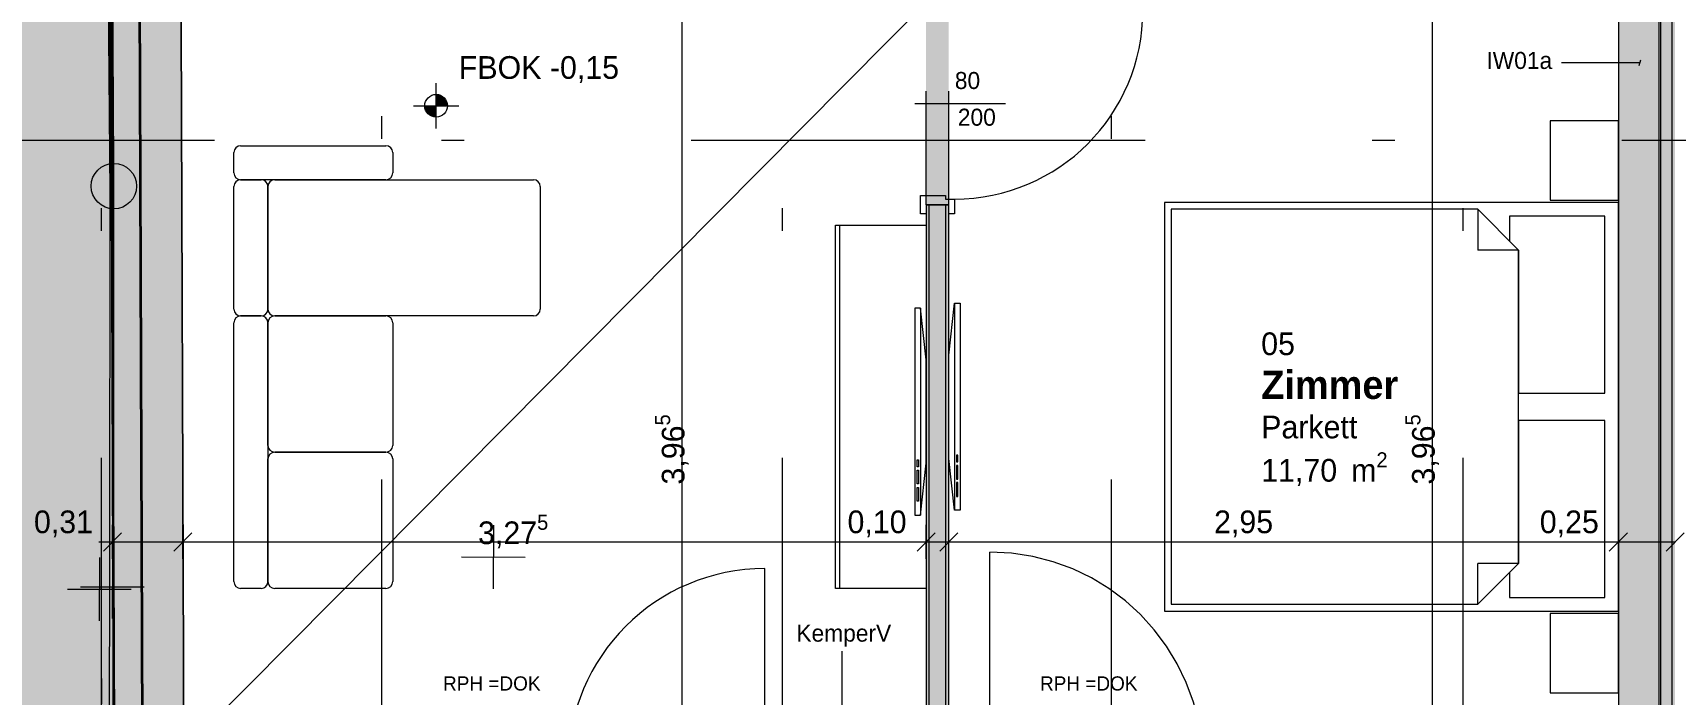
# Model space of a CAD drawing. Header units: metres. Extents: x -3.9 to 83, y -38 to 6.2.
# Drawn here: x -0.3 to 6.93, y -14.44 to -11.53 of the extents above; entities that cross this region are included whole.
import ezdxf

# ---------------------------------------------------------------- set-up
doc = ezdxf.new("R2010")
doc.units = ezdxf.units.M
doc.header["$MEASUREMENT"] = 0
for name, pattern in [('Achse', [0.004, 0.002, -0.001, 0, -0.001]), ('Schnittlinie', [0.006, 0.003, -0.0015, 0, -0.0015]), ('Strichlinie eng', [0.002, 0.0015, -0.0005]), ('Untersicht', [0.001, 0.0005, -0.0005])]:
    doc.linetypes.add(name, pattern=pattern)
for name, color, linetype in [('0._EG PP_2_000 Achsraster', 7, 'Continuous'), ('0._EG PP_2_110 Wand Aussen', 7, 'Continuous'), ('0._EG PP_2_120 Wand Innen tragend', 7, 'Continuous'), ('0._EG PP_2_130 Wand Innen', 7, 'Continuous'), ('0._EG PP_2_210 Decke', 7, 'Continuous'), ('0._EG PP_2_220 Bodenaufbau', 7, 'Continuous'), ('0._EG PP_2_510 Möblierung', 7, 'Continuous'), ('0._EG PP_2_725 Nachbarbebauung', 7, 'Continuous'), ('0._EG PP_2_810 Raum', 7, 'Continuous'), ('0._EG PP_2_851 Marker Schnitt', 7, 'Continuous'), ('0._EG PP_2_915 Allgemein Beschriftung.x', 7, 'Continuous'), ('0._EG PP_2_950 Polierplan Bemaßung', 7, 'Continuous'), ('0._EG PP_2_Bauwerke_Gebäude - Haus Signatur.verm', 7, 'Continuous'), ('0._EG PP_2_Bauwerke_Gebäude - Haus.verm', 7, 'Continuous'), ('0._EG PP_2_Gelände_Geländepunkt.verm', 7, 'Continuous'), ('0._EG PP_2_Kataster Grenzen_Grundstücksgrenze.verm', 7, 'Continuous'), ('0._EG PP_2_Neubau_840 Baulinien', 7, 'Continuous')]:
    doc.layers.add(name, color=color, linetype=linetype)
doc.styles.add('ERSTELLTER_STIL_10', font='')
doc.styles.add('ERSTELLTER_STIL_2', font='')
doc.styles.get('ERSTELLTER_STIL_10').set_extended_font_data('Eurostile', bold=True)
doc.styles.get('ERSTELLTER_STIL_2').set_extended_font_data('Eurostile')
doc.linetypes.add('Grenze Grundstück', pattern='A,0,[1,415_260415_PP_VA_1_3 0 EG1.Shx,S=0.00031746,R=0,X=0,Y=0],-0.04,0', length=0.04)

msp = doc.modelspace()

# ---------------------------------------------------------------- hatches: boundary and pattern name
at = {"layer": '0._EG PP_2_110 Wand Aussen', "linetype": 'Continuous', "lineweight": 13, "true_color": 0xff6400}
msp.add_hatch(color=30, dxfattribs=at).paths.add_polyline_path([(0.0069, -0.53), (0.0602, -15.0639), (0.1797, -14.9168), (0.1269, -0.5295)])
at = {"layer": '0._EG PP_2_110 Wand Aussen', "linetype": 'Continuous', "lineweight": 0, "true_color": 0x373737}
msp.add_hatch(color=250, dxfattribs=at).paths.add_polyline_path([(0.1845, -14.87), (0.1319, -0.5295), (0.1269, -0.5295), (0.1795, -14.87)])
at = {"layer": '0._EG PP_2_110 Wand Aussen', "linetype": 'Continuous', "lineweight": 13, "true_color": 0x3f7f02}
msp.add_hatch(color=76, dxfattribs=at).paths.add_polyline_path([(0.3639, -14.69), (0.3119, -0.5289), (0.1319, -0.5295), (0.1839, -14.69)])
at = {"layer": '0._EG PP_2_120 Wand Innen tragend', "linetype": 'Continuous', "lineweight": 13, "true_color": 0xfb02fe}
msp.add_hatch(color=6, dxfattribs=at).paths.add_polyline_path([(6.9225, -10.4875), (6.9225, -14.69), (6.935, -14.69), (6.935, -10.4875)])
at = {"layer": '0._EG PP_2_120 Wand Innen tragend', "linetype": 'Continuous', "lineweight": 13, "true_color": 0xffaa00}
msp.add_hatch(color=40, dxfattribs=at).paths.add_polyline_path([(6.8725, -10.5375), (6.8725, -14.69), (6.9225, -14.69), (6.9225, -10.5375)])
at = {"layer": '0._EG PP_2_120 Wand Innen tragend', "linetype": 'Continuous', "lineweight": 13, "true_color": 0x3f7f02}
msp.add_hatch(color=76, dxfattribs=at).paths.add_polyline_path([(6.685, -10.725), (6.685, -14.69), (6.865, -14.69), (6.865, -10.725)])
at = {"layer": '0._EG PP_2_130 Wand Innen', "linetype": 'Continuous', "lineweight": 0, "true_color": 0xffffff}
msp.add_hatch(color=7, dxfattribs=at).paths.add_polyline_path([(3.635, -11.395), (3.635, -12.285), (3.735, -12.285), (3.735, -11.395)])
at = {"layer": '0._EG PP_2_130 Wand Innen', "linetype": 'Continuous', "lineweight": 13, "true_color": 0xfb02fe}
for points in [[(3.635, -14.69), (3.6475, -14.69), (3.6475, -12.285), (3.635, -12.285)], [(3.7225, -14.69), (3.735, -14.69), (3.735, -12.285), (3.7225, -12.285)]]:
    msp.add_hatch(color=6, dxfattribs=at).paths.add_polyline_path(points)
at = {"layer": '0._EG PP_2_130 Wand Innen', "linetype": 'Continuous', "lineweight": 13, "true_color": 0xffaa00}
msp.add_hatch(color=40, dxfattribs=at).paths.add_polyline_path([(3.6475, -14.69), (3.7225, -14.69), (3.7225, -12.285), (3.6475, -12.285)])
at = {"layer": '0._EG PP_2_725 Nachbarbebauung', "linetype": 'Continuous', "lineweight": 0, "true_color": 0x1f1f1f}
msp.add_hatch(color=250, dxfattribs=at).paths.add_polyline_path([(0.0099, -2.0785), (-3.9335, -2.0676), (-3.9335, -23.1322), (-0.1266, -23.2195), (0.059, -23.2207), (0.0528, -14.1947), (0.0564, -12.2031)])
at = {"layer": '0._EG PP_2_950 Polierplan Bemaßung', "linetype": 'Continuous', "lineweight": 0, "true_color": 0x000000}
for points in [[(1.476, -11.8491), (1.426, -11.8491), (1.4298, -11.8682), (1.4406, -11.8845), (1.4569, -11.8953), (1.476, -11.8991)], [(1.476, -11.8491), (1.526, -11.8491), (1.5222, -11.83), (1.5114, -11.8137), (1.4951, -11.8029), (1.476, -11.7991)]]:
    msp.add_hatch(color=18, dxfattribs=at).paths.add_polyline_path(points)
at = {"layer": '0._EG PP_2_Bauwerke_Gebäude - Haus Signatur.verm', "linetype": 'Continuous', "lineweight": 13}
msp.add_hatch(color=254, dxfattribs=at).paths.add_polyline_path([(-3.466, -2.7985), (-0.3838, -2.8358), (-0.3616, -12.2333), (-0.3762, -24.4167), (0.0238, -24.4171), (0.0384, -12.233), (0.0153, -2.4407), (-3.4611, -2.3985)])

# ---------------------------------------------------------------- linework, layer by layer
at = {"layer": '0._EG PP_2_000 Achsraster', "color": 5, "linetype": 'Achse', "lineweight": 0, "ltscale": 1000}
for p, q in [((0, 3), (0, -36)), ((3, 3), (3, -36)), ((6, 3), (6, -36)), ((-1.5, -12), (21, -12))]:
    msp.add_line(p, q, dxfattribs=at)
at = {"layer": '0._EG PP_2_110 Wand Aussen', "color": 7, "linetype": 'Continuous', "lineweight": 13, "ltscale": 1000}
for p, q in [((0.0069, -0.53), (0.0602, -15.0639)), ((0.1269, -0.5295), (0.1795, -14.87)), ((3.263, -14.2509), (3.263, -14.79))]:
    msp.add_line(p, q, dxfattribs=at)
at = {"layer": '0._EG PP_2_110 Wand Aussen', "color": 7, "linetype": 'Continuous', "lineweight": 18, "ltscale": 1000}
msp.add_line((0.1319, -0.5295), (0.1839, -14.69), dxfattribs=at)
at = {"layer": '0._EG PP_2_110 Wand Aussen', "color": 8, "linetype": 'Strichlinie eng', "lineweight": 0, "ltscale": 1000}
msp.add_line((3.915, -14.755), (3.915, -13.815), dxfattribs=at)
at = {"layer": '0._EG PP_2_110 Wand Aussen', "color": 8, "linetype": 'Continuous', "lineweight": 0, "ltscale": 1000}
msp.add_line((2.925, -14.755), (2.925, -13.8875), dxfattribs=at)
at = {"layer": '0._EG PP_2_110 Wand Aussen', "color": 7, "linetype": 'Continuous', "lineweight": 13, "ltscale": 1000, "flags": 128}
msp.add_lwpolyline([(0.0019, -0.53), (0.0553, -15.07)], dxfattribs=at)
at = {"layer": '0._EG PP_2_110 Wand Aussen', "color": 7, "linetype": 'Continuous', "lineweight": 18, "ltscale": 1000, "flags": 128}
msp.add_lwpolyline([(0.3639, -14.69), (0.3244, -3.915)], dxfattribs=at)
at = {"layer": '0._EG PP_2_110 Wand Aussen', "color": 8, "linetype": 'Strichlinie eng', "lineweight": 0, "ltscale": 1000}
msp.add_arc((3.915, -14.755), 0.94, 0, 90, dxfattribs=at)
at = {"layer": '0._EG PP_2_110 Wand Aussen', "color": 8, "linetype": 'Continuous', "lineweight": 0, "ltscale": 1000}
msp.add_arc((2.925, -14.755), 0.8675, 90, 180, dxfattribs=at)
at = {"layer": '0._EG PP_2_120 Wand Innen tragend', "color": 7, "linetype": 'Continuous', "lineweight": 13, "ltscale": 1000}
for p, q in [((6.8725, -14.69), (6.8725, -10.545)), ((6.9225, -14.69), (6.9225, -10.5375))]:
    msp.add_line(p, q, dxfattribs=at)
at = {"layer": '0._EG PP_2_120 Wand Innen tragend', "color": 7, "linetype": 'Continuous', "lineweight": 18, "ltscale": 1000}
msp.add_line((6.865, -14.69), (6.865, -10.725), dxfattribs=at)
at = {"layer": '0._EG PP_2_120 Wand Innen tragend', "color": 7, "linetype": 'Continuous', "lineweight": 18, "ltscale": 1000, "flags": 128}
msp.add_lwpolyline([(6.685, -10.725), (6.685, -14.69)], dxfattribs=at)
at = {"layer": '0._EG PP_2_130 Wand Innen', "color": 8, "linetype": 'Untersicht', "lineweight": 13, "ltscale": 1000}
for p, q in [((3.635, -12.285), (3.635, -11.395)), ((3.735, -12.285), (3.735, -11.395))]:
    msp.add_line(p, q, dxfattribs=at)
at = {"layer": '0._EG PP_2_130 Wand Innen', "color": 7, "linetype": 'Continuous', "lineweight": 13, "ltscale": 1000}
msp.add_line((3.985, -11.84), (3.585, -11.84), dxfattribs=at)
at = {"layer": '0._EG PP_2_130 Wand Innen', "color": 8, "linetype": 'Continuous', "lineweight": 13, "ltscale": 1000}
for p, q in [((3.61, -12.245), (3.72, -12.245)), ((3.61, -12.325), (3.61, -12.245)), ((3.735, -12.285), (3.635, -12.285)), ((3.635, -12.285), (3.635, -12.325)), ((3.72, -12.245), (3.72, -12.26)), ((3.72, -12.26), (3.76, -12.26)), ((3.735, -12.325), (3.735, -12.285)), ((3.76, -12.26), (3.76, -12.325)), ((3.635, -12.325), (3.61, -12.325)), ((3.76, -12.325), (3.735, -12.325))]:
    msp.add_line(p, q, dxfattribs=at)
at = {"layer": '0._EG PP_2_130 Wand Innen', "color": 7, "linetype": 'Continuous', "lineweight": 18, "ltscale": 1000}
for p, q in [((3.635, -12.285), (3.6475, -12.285)), ((3.635, -12.285), (3.6475, -12.285)), ((3.635, -12.285), (3.6475, -12.285)), ((3.6475, -12.285), (3.6475, -14.69)), ((3.6475, -12.285), (3.7225, -12.285)), ((3.6475, -12.285), (3.7225, -12.285)), ((3.6475, -12.285), (3.7225, -12.285)), ((3.7225, -14.69), (3.7225, -12.285)), ((3.7225, -12.285), (3.735, -12.285)), ((3.7225, -12.285), (3.735, -12.285)), ((3.7225, -12.285), (3.735, -12.285))]:
    msp.add_line(p, q, dxfattribs=at)
at = {"layer": '0._EG PP_2_130 Wand Innen', "color": 7, "linetype": 'Continuous', "lineweight": 18, "ltscale": 1000, "flags": 128}
for points in [[(3.635, -12.285), (3.635, -14.69)], [(3.735, -14.69), (3.735, -12.285)]]:
    msp.add_lwpolyline(points, dxfattribs=at)
at = {"layer": '0._EG PP_2_130 Wand Innen', "color": 7, "linetype": 'Continuous', "lineweight": 13, "ltscale": 1000}
msp.add_arc((3.76, -11.43), 0.83, 270, 0, dxfattribs=at)
at = {"layer": '0._EG PP_2_210 Decke', "color": 7, "linetype": 'Continuous', "lineweight": 13, "ltscale": 1000, "true_color": 0xf4f4f4, "flags": 128}
msp.add_lwpolyline([(0.1444, -3.915), (0.1845, -14.87), (15.32, -14.87), (15.32, -6.225), (10.905, -6.225), (10.905, -6.065), (8.925, -6.065), (8.925, -4.045), (8.745, -4.045), (8.745, -3.915), (5.625, -3.915), (0.8144, -3.915)], close=True, dxfattribs=at)
at = {"layer": '0._EG PP_2_220 Bodenaufbau', "color": 7, "linetype": 'Continuous', "lineweight": 13, "ltscale": 1000, "true_color": 0xf4f4f4, "flags": 128}
msp.add_lwpolyline([(0.3244, -3.915), (0.3639, -14.69), (13.56, -14.69), (13.56, -8.775), (6.835, -8.775), (6.835, -6.225), (6.415, -6.225), (6.415, -3.915)], close=True, dxfattribs=at)
at = {"layer": '0._EG PP_2_510 Möblierung', "color": 8, "linetype": 'Continuous', "lineweight": 13, "ltscale": 1000, "true_color": 0x7e7f7f}
for p, q in [((6.385, -11.915), (6.385, -12.265)), ((6.685, -11.915), (6.385, -11.915)), ((6.685, -12.265), (6.685, -11.915)), ((0.585, -12.145), (0.585, -12.055)), ((0.615, -12.025), (1.255, -12.025)), ((1.285, -12.055), (1.285, -12.145)), ((0.585, -12.745), (0.585, -12.205)), ((0.615, -12.175), (0.705, -12.175)), ((1.255, -12.175), (0.615, -12.175)), ((0.735, -12.745), (0.735, -12.205)), ((0.735, -12.205), (0.735, -12.745)), ((0.765, -12.175), (1.905, -12.175)), ((1.935, -12.205), (1.935, -12.745)), ((4.685, -12.275), (4.685, -14.075)), ((6.685, -12.275), (4.685, -12.275)), ((6.385, -12.265), (6.685, -12.265)), ((6.685, -14.075), (6.685, -12.275)), ((6.065, -12.305), (4.715, -12.305)), ((4.715, -12.305), (4.715, -13.175)), ((6.245, -12.485), (6.065, -12.305)), ((6.065, -12.305), (6.065, -12.485)), ((3.255, -13.975), (3.255, -12.375)), ((6.245, -12.485), (6.065, -12.485)), ((6.245, -13.175), (6.245, -12.485)), ((3.76, -12.7192), (3.76, -13.6308)), ((0.585, -13.945), (0.585, -12.805)), ((0.705, -12.775), (0.615, -12.775)), ((0.615, -12.775), (0.705, -12.775)), ((0.735, -13.345), (0.735, -12.805)), ((0.735, -12.805), (0.735, -13.945)), ((0.765, -12.775), (1.255, -12.775)), ((1.905, -12.775), (0.765, -12.775)), ((1.285, -12.805), (1.285, -13.345)), ((3.61, -12.7402), (3.61, -13.6518)), ((4.715, -13.175), (4.715, -14.045)), ((6.245, -13.865), (6.245, -13.175)), ((1.255, -13.375), (0.765, -13.375)), ((0.765, -13.375), (1.255, -13.375)), ((0.735, -13.945), (0.735, -13.405)), ((1.285, -13.405), (1.285, -13.945)), ((3.595, -13.4391), (3.595, -13.4087)), ((3.595, -13.4087), (3.6013, -13.4087)), ((3.6013, -13.4391), (3.595, -13.4391)), ((3.595, -13.5151), (3.595, -13.4543)), ((3.595, -13.4543), (3.6013, -13.4543)), ((3.6013, -13.4087), (3.6013, -13.4391)), ((3.6013, -13.4543), (3.6013, -13.5151)), ((3.775, -13.3877), (3.7687, -13.3877)), ((3.7687, -13.3877), (3.7687, -13.4181)), ((3.7687, -13.4181), (3.775, -13.4181)), ((3.775, -13.4333), (3.7687, -13.4333)), ((3.7687, -13.4333), (3.7687, -13.4941)), ((3.775, -13.4181), (3.775, -13.3877)), ((3.775, -13.4941), (3.775, -13.4333)), ((3.6013, -13.5151), (3.595, -13.5151)), ((3.595, -13.591), (3.595, -13.5302)), ((3.595, -13.5302), (3.6013, -13.5302)), ((3.6013, -13.5302), (3.6013, -13.591)), ((3.7687, -13.4941), (3.775, -13.4941)), ((3.775, -13.5092), (3.7687, -13.5092)), ((3.7687, -13.5092), (3.7687, -13.57)), ((3.775, -13.57), (3.775, -13.5092)), ((3.6013, -13.591), (3.595, -13.591)), ((3.7687, -13.57), (3.775, -13.57)), ((6.065, -14.045), (6.245, -13.865)), ((6.065, -14.045), (6.065, -13.865)), ((6.245, -13.865), (6.065, -13.865)), ((0.705, -13.975), (0.615, -13.975)), ((1.255, -13.975), (0.765, -13.975)), ((4.685, -14.075), (6.685, -14.075)), ((4.715, -14.045), (6.065, -14.045)), ((6.385, -14.085), (6.385, -14.435)), ((6.685, -14.085), (6.385, -14.085)), ((6.685, -14.435), (6.685, -14.085)), ((6.385, -14.435), (6.685, -14.435))]:
    msp.add_line(p, q, dxfattribs=at)
at = {"layer": '0._EG PP_2_510 Möblierung', "color": 8, "linetype": 'Continuous', "lineweight": 13, "ltscale": 1000, "true_color": 0x7e7f7f, "flags": 128}
for points in [[(6.245, -13.115), (6.625, -13.115), (6.625, -12.335), (6.205, -12.335), (6.205, -12.445), (6.245, -12.485)], [(3.235, -13.975), (3.235, -12.375), (3.635, -12.375), (3.635, -13.975)], [(3.785, -12.7192), (3.785, -13.6308), (3.76, -13.6308), (3.735, -13.4029), (3.735, -12.9471), (3.76, -12.7192)], [(3.585, -12.7402), (3.585, -13.6518), (3.61, -13.6518), (3.635, -13.4239), (3.635, -12.9681), (3.61, -12.7402)], [(6.245, -13.865), (6.205, -13.905), (6.205, -14.015), (6.625, -14.015), (6.625, -13.235), (6.245, -13.235)]]:
    msp.add_lwpolyline(points, close=True, dxfattribs=at)
at = {"layer": '0._EG PP_2_510 Möblierung', "color": 8, "linetype": 'Continuous', "lineweight": 13, "ltscale": 1000, "true_color": 0x7e7f7f}
for centre, start, end in [((0.615, -12.055), 90, 180), ((1.255, -12.055), 0, 90), ((0.615, -12.145), 180, 270), ((1.255, -12.145), 270, 0), ((0.615, -12.205), 90, 180), ((0.705, -12.205), 0, 90), ((0.765, -12.205), 90, 180), ((1.905, -12.205), 0, 90), ((0.615, -12.745), 180, 270), ((0.615, -12.805), 90, 180), ((0.705, -12.745), 270, 0), ((0.705, -12.805), 0, 90), ((0.765, -12.745), 180, 270), ((0.765, -12.805), 90, 180), ((1.255, -12.805), 0, 90), ((1.905, -12.745), 270, 0), ((0.765, -13.345), 180, 270), ((0.765, -13.405), 90, 180), ((1.255, -13.345), 270, 0), ((1.255, -13.405), 0, 90), ((0.615, -13.945), 180, 270), ((0.705, -13.945), 270, 0), ((0.765, -13.945), 180, 270), ((1.255, -13.945), 270, 0)]:
    msp.add_arc(centre, 0.03, start, end, dxfattribs=at)
at = {"layer": '0._EG PP_2_725 Nachbarbebauung', "color": 8, "linetype": 'Continuous', "lineweight": 13, "ltscale": 1000, "flags": 128}
msp.add_lwpolyline([(-3.9335, -23.1322), (-0.1266, -23.2195), (0.059, -23.2207), (0.0528, -14.1947), (0.0564, -12.2031), (0.0099, -2.0785), (-3.9335, -2.0676)], dxfattribs=at)
at = {"layer": '0._EG PP_2_851 Marker Schnitt', "color": 7, "linetype": 'Schnittlinie', "lineweight": 13, "ltscale": 1000}
for p, q in [((1.235, 4.805), (1.235, -18.6375)), ((4.45, 4.805), (4.45, -18.475))]:
    msp.add_line(p, q, dxfattribs=at)
at = {"layer": '0._EG PP_2_915 Allgemein Beschriftung.x', "color": 7, "linetype": 'Continuous', "lineweight": 13, "ltscale": 1000}
for p, q in [((6.777, -11.6718), (6.7837, -11.6468)), ((6.593, -11.6593), (6.4341, -11.6593)), ((6.7804, -11.6593), (6.593, -11.6593))]:
    msp.add_line(p, q, dxfattribs=at)
at = {"layer": '0._EG PP_2_950 Polierplan Bemaßung', "color": 76, "linetype": 'Continuous', "lineweight": 13, "ltscale": 1000, "true_color": 0x3f7f02}
msp.add_line((0.1845, -14.87), (8.925, -6.065), dxfattribs=at)
at = {"layer": '0._EG PP_2_950 Polierplan Bemaßung', "color": 6, "linetype": 'Continuous', "lineweight": 13, "ltscale": 1000, "true_color": 0xfb02fe}
for p, q in [((2.5606, -14.69), (2.5606, -10.725)), ((5.8661, -14.69), (5.8661, -10.725)), ((0.0907, -13.7304), (0.0107, -13.8104)), ((0.0507, -13.8454), (0.0507, -13.6954)), ((0.4002, -13.7304), (0.3202, -13.8104)), ((0.3602, -13.8454), (0.3602, -13.6954)), ((3.675, -13.7304), (3.595, -13.8104)), ((3.635, -13.8454), (3.635, -13.6954)), ((3.775, -13.7304), (3.695, -13.8104)), ((3.735, -13.8454), (3.735, -13.6954)), ((6.725, -13.7304), (6.645, -13.8104)), ((6.685, -13.8454), (6.685, -13.6954)), ((6.975, -13.7304), (6.895, -13.8104)), ((-0.0093, -13.7704), (0.0507, -13.7704)), ((0.0507, -13.7704), (0.3602, -13.7704)), ((0.3602, -13.7704), (3.635, -13.7704)), ((3.635, -13.7704), (3.735, -13.7704)), ((3.735, -13.7704), (6.685, -13.7704)), ((6.685, -13.7704), (6.935, -13.7704))]:
    msp.add_line(p, q, dxfattribs=at)
at = {"layer": '0._EG PP_2_950 Polierplan Bemaßung', "color": 7, "linetype": 'Continuous', "lineweight": 13, "ltscale": 1000}
for p, q in [((1.476, -11.9491), (1.476, -11.7491)), ((1.376, -11.8491), (1.576, -11.8491))]:
    msp.add_line(p, q, dxfattribs=at)
msp.add_circle((1.476, -11.8491), 0.05, dxfattribs=at)
at = {"layer": '0._EG PP_2_Bauwerke_Gebäude - Haus.verm', "color": 9, "linetype": 'Continuous', "lineweight": 13, "ltscale": 1000}
for p, q in [((-0.0373, -2.4402), (0.0386, -12.233)), ((0.0155, -2.4405), (0.0386, -12.233)), ((0.0386, -12.233), (0.0366, -13.8647)), ((0.0366, -13.8647), (0.0318, -17.8986))]:
    msp.add_line(p, q, dxfattribs=at)
at = {"layer": '0._EG PP_2_Gelände_Geländepunkt.verm', "color": 8, "linetype": 'Continuous', "lineweight": 0, "ltscale": 1000}
for p, q in [((1.7287, -13.6965), (1.7274, -13.9765)), ((-0.0068, -13.8383), (-0.0081, -14.1183)), ((0.0501, -13.8281), (0.0488, -14.1081)), ((1.5881, -13.8359), (1.8681, -13.8371)), ((-0.1475, -13.9777), (0.1325, -13.9789)), ((-0.0905, -13.9675), (0.1895, -13.9688)), ((0.0021, -14.3712), (0.0008, -14.6512))]:
    msp.add_line(p, q, dxfattribs=at)
at = {"layer": '0._EG PP_2_Kataster Grenzen_Grundstücksgrenze.verm', "color": 96, "linetype": 'Continuous', "lineweight": 13, "ltscale": 1000, "true_color": 0x007e00}
for p, q in [((0.0559, -12.1031), (0.0099, -2.0785)), ((0.0532, -13.9433), (0.0562, -12.3031)), ((0.0664, -33.9269), (0.0527, -14.1433))]:
    msp.add_line(p, q, dxfattribs=at)
at = {"layer": '0._EG PP_2_Kataster Grenzen_Grundstücksgrenze.verm', "color": 7, "linetype": 'Continuous', "lineweight": 13, "ltscale": 1000}
msp.add_circle((0.0564, -12.2031), 0.1, dxfattribs=at)
at = {"layer": '0._EG PP_2_Neubau_840 Baulinien', "color": 76, "linetype": 'Grenze Grundstück', "lineweight": 13, "ltscale": 1000, "true_color": 0x3f7f02, "flags": 128}
msp.add_lwpolyline([(0, -0.0002), (18.985, -0.0012), (18.958, -11.4452), (18.9035, -19.5703), (18.8486, -31.3281), (0.0665, -34.0269), (0.0564, -12.2031)], close=True, dxfattribs=at)

# ---------------------------------------------------------------- texts
at = {"layer": '0._EG PP_2_110 Wand Aussen', "color": 7, "linetype": 'Continuous', "lineweight": 13, "attachment_point": 9, "style": 'ERSTELLTER_STIL_2'}
for s, insert, char_height in [('\\A1;{\\pqr;\\pt0;\\fEurostile|b0|i0|c0|p0;\\W1.000000;KemperV}', (3.4813, -14.2322), 0.075), ('\\A1;{\\pqr;\\pt0;\\fEurostile|b0|i0|c0|p0;\\W1.000000;RPH =DOK}', (1.9362, -14.4258), 0.0625), ('\\A1;{\\pqr;\\pt0;\\fEurostile|b0|i0|c0|p0;\\W1.000000;RPH =DOK}', (4.5662, -14.4258), 0.0625)]:
    msp.add_mtext(s, dxfattribs=dict(at, insert=insert, char_height=char_height))
at = {"layer": '0._EG PP_2_130 Wand Innen', "color": 7, "linetype": 'Continuous', "lineweight": 13, "char_height": 0.075, "attachment_point": 9, "style": 'ERSTELLTER_STIL_2'}
for s, insert in [('\\A1;{\\pqr;\\pt0;\\fEurostile|b0|i0|c0|p0;\\W1.000000;80}', (3.873, -11.7764)), ('\\A1;{\\pqr;\\pt0;\\fEurostile|b0|i0|c0|p0;\\W1.000000;200}', (3.942, -11.938))]:
    msp.add_mtext(s, dxfattribs=dict(at, insert=insert))
at = {"layer": '0._EG PP_2_810 Raum', "color": 7, "linetype": 'Continuous', "lineweight": 13, "attachment_point": 1}
for s, insert, char_height, style in [('\\A1;{\\pql;\\pt0;\\fEurostile|b0|i0|c0|p0;\\W1.000000;05}', (5.1112, -12.8474), 0.1, 'ERSTELLTER_STIL_2'), ('\\A1;{\\pql;\\pt0;\\fEurostile|b1|i0|c0|p0;\\W1.000000;Zimmer}', (5.1112, -13.0156), 0.125, 'ERSTELLTER_STIL_10'), ('\\A1;{\\pql;\\pt0;\\fEurostile|b0|i0|c0|p0;\\W1.000000;Parkett}', (5.1112, -13.2141), 0.1, 'ERSTELLTER_STIL_2'), ('\\A1;{\\pql;\\pt0,0.05;\\fEurostile|b0|i0|c0|p0;\\W1.000000;11,70\\fEurostile|b0|i0|c0|p0;\\W1.000000;\\A1{\\H.66x;\\S^  ;}\\fEurostile|b0|i0|c0|p0;\\W1.000000; m\\fEurostile|b0|i0|c0|p0;\\W1.000000;\\A1{\\H.66x;\\S2^  ;}}', (5.1112, -13.3756), 0.1, 'ERSTELLTER_STIL_2')]:
    msp.add_mtext(s, dxfattribs=dict(at, insert=insert, char_height=char_height, style=style))
at = {"layer": '0._EG PP_2_915 Allgemein Beschriftung.x', "color": 7, "linetype": 'Continuous', "lineweight": 13, "insert": (6.1034, -11.65), "char_height": 0.075, "attachment_point": 4, "style": 'ERSTELLTER_STIL_2'}
msp.add_mtext('\\A1;{\\pql;\\fEurostile|b0|i0|c0|p0;\\W1.000000;IW01a}', dxfattribs=at)
at = {"layer": '0._EG PP_2_950 Polierplan Bemaßung', "color": 7, "linetype": 'Continuous', "lineweight": 13, "insert": (1.576, -11.7491), "char_height": 0.1, "width": 0.730591, "attachment_point": 7, "style": 'ERSTELLTER_STIL_2'}
msp.add_mtext('\\A1;{\\pql;\\fEurostile|b0|i0|c0|p0;\\W1.000000;FBOK -0,15}', dxfattribs=at)
at = {"layer": '0._EG PP_2_950 Polierplan Bemaßung', "color": 6, "linetype": 'Continuous', "lineweight": 13, "true_color": 0xfb02fe, "char_height": 0.1, "attachment_point": 7, "rotation": 90, "style": 'ERSTELLTER_STIL_2'}
for insert in [(2.5996, -13.5176), (5.905, -13.5176)]:
    msp.add_mtext('\\A1;{\\pql;\\fEurostile|b0|i0|c0|p0;\\W1.000000;3,96\\fEurostile|b0|i0|c0|p0;\\W1.000000;\\A1{\\H.66x;\\S5^  ;}}', dxfattribs=dict(at, insert=insert))
at = {"layer": '0._EG PP_2_950 Polierplan Bemaßung', "color": 6, "linetype": 'Continuous', "lineweight": 13, "true_color": 0xfb02fe, "char_height": 0.1, "width": 0.306373, "attachment_point": 7, "style": 'ERSTELLTER_STIL_2'}
for s, insert in [('\\A1;{\\pql;\\fEurostile|b0|i0|c0|p0;\\W1.000000;0,31}', (-0.2957, -13.7504)), ('\\A1;{\\pql;\\fEurostile|b0|i0|c0|p0;\\W1.000000;0,10}', (3.2886, -13.7504)), ('\\A1;{\\pql;\\fEurostile|b0|i0|c0|p0;\\W1.000000;2,95}', (4.9036, -13.7504)), ('\\A1;{\\pql;\\fEurostile|b0|i0|c0|p0;\\W1.000000;0,25}', (6.3386, -13.7504))]:
    msp.add_mtext(s, dxfattribs=dict(at, insert=insert))
at = {"layer": '0._EG PP_2_950 Polierplan Bemaßung', "color": 6, "linetype": 'Continuous', "lineweight": 13, "true_color": 0xfb02fe, "insert": (1.6609, -13.8093), "char_height": 0.1, "attachment_point": 7, "style": 'ERSTELLTER_STIL_2'}
msp.add_mtext('\\A1;{\\pql;\\fEurostile|b0|i0|c0|p0;\\W1.000000;3,27\\fEurostile|b0|i0|c0|p0;\\W1.000000;\\A1{\\H.66x;\\S5^  ;}}', dxfattribs=at)

doc.saveas('drawing.dxf')
